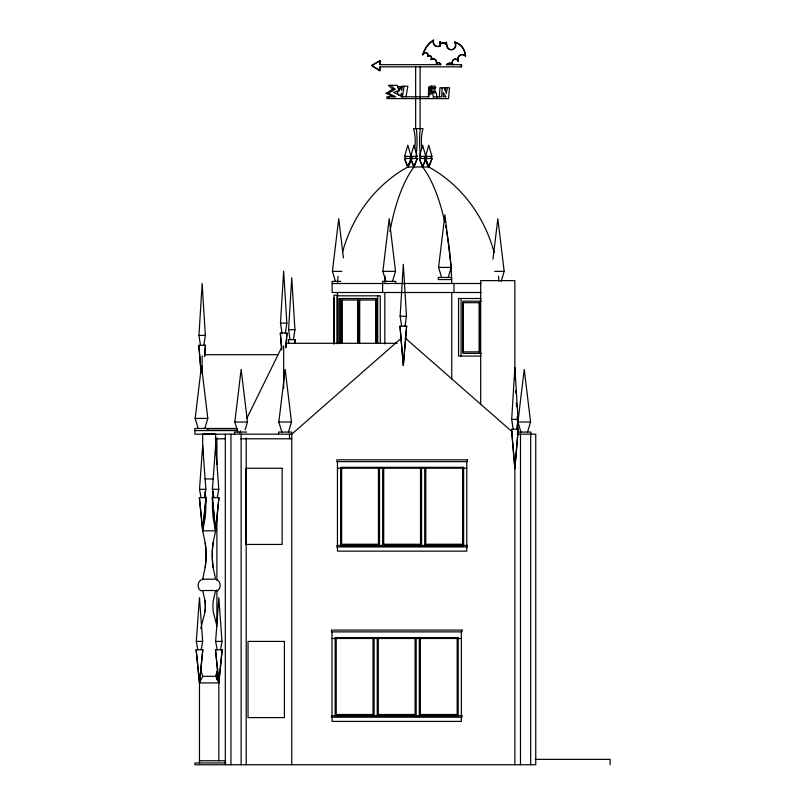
<?xml version="1.0" encoding="UTF-8"?>
<svg xmlns="http://www.w3.org/2000/svg" width="805" height="805" viewBox="0 0 805 805"><rect width="100%" height="100%" fill="white"/><g stroke="black" fill="none" stroke-linecap="round" stroke-linejoin="round"><path stroke-width="1.21" d="M428.381 96.801L428.642 87.332L431.289 86.075L435.002 86.075L435.736 87.876L429.93 88.278L429.598 90.361L434.962 89.687L435.163 91.529L429.598 92.283L429.598 95.071L432.547 92.776L436.27 92.776L437.115 98.602M380.232 66.845L379.658 70.639L379.88 66.845L461.637 66.845L461.637 64.672L446.342 64.672A4.75 4.478 -90 0 1 452.853 64.672A3.3 3.109 -90 0 1 453.406 59.651A3.3 3.109 -90 0 1 457.965 61.089L458.317 61.089A4.709 4.438 -90 0 1 465.602 55.958A14.943 14.088 90 0 0 454.946 42.152L454.594 42.152A4.709 4.438 -90 0 1 452.984 49.276A4.709 4.438 -90 0 1 446.755 46.127L446.272 42.293L447.107 46.127A4.709 4.438 -90 0 0 453.336 49.276A4.709 4.438 -90 0 0 454.946 42.152M200.485 345.335L198.966 335.413L202.146 283.501L205.335 335.413L203.816 345.335M282.002 333.039L280.472 323.127L283.662 271.204L286.842 323.127L285.322 333.039M290.092 339.64L288.572 329.718L291.752 277.795L294.942 329.718L293.423 339.64M401.655 326.146L400.125 316.224L403.315 264.302L406.495 316.224L404.975 326.146M439.379 96.801L439.933 87.805L444.833 87.805L446.252 93.45L447.429 87.785M442.187 87.805L441.643 96.801L433.402 96.801L432.547 92.776M513.208 429.307L511.688 419.385L514.868 367.462L518.058 419.385L516.528 429.307M201.029 497.651L199.509 489.299L202.689 445.537L205.879 489.299L204.349 497.651M197.809 649.756L196.289 641.404L199.479 597.642L202.659 641.404L201.139 649.756M213.949 497.651L212.419 489.299L215.609 445.537L218.789 489.299L217.269 497.651M217.159 649.756L215.639 641.404L218.819 597.642L222.009 641.404L220.479 649.756M204.54 356.404L205.476 345.335L198.825 345.335L200.928 371.014M285.735 347.8L286.983 333.039L280.331 333.039L281.67 350.024M294.771 343.333L295.083 339.64L288.432 339.64L288.432 341.712M406.636 326.146L403.315 365.5L399.984 326.146L406.636 326.146L403.315 365.5L399.984 326.146M518.199 429.307L514.868 468.661L511.547 429.307L518.199 429.307L514.868 468.661L511.547 429.307M204.701 356.102L205.476 345.335M285.876 347.539L286.983 333.039M205.064 491.654A77.693 54.931 90 0 1 205.064 518.118L202.689 530.817L206.02 497.651L199.368 497.651L202.689 530.817L205.174 542.61A65.114 46.036 90 0 1 205.174 567.414L202.689 579.198L215.609 579.198L213.124 567.414A65.114 46.036 -90 0 1 213.124 542.61L215.609 530.817L218.93 497.651L212.279 497.651L215.609 530.817L202.689 530.817L199.368 497.651M218.819 760.735L218.819 682.922L215.499 649.756L222.15 649.756L218.819 682.922L199.479 682.922L202.8 649.756L196.148 649.756L199.479 682.922L199.479 762.949M213.234 491.654A77.693 54.931 -90 0 0 213.234 518.118L215.609 530.817L218.93 497.651M217.813 668.885L215.609 676.311L218.819 682.922L222.15 649.756M202.689 530.817L206.02 497.651M200.485 668.885L202.689 676.311L199.479 682.922L202.8 649.756M198.191 428.471L195.172 418.419L201.492 365.792L207.811 418.419L204.792 428.471M237.857 432.074L234.839 422.021L241.148 369.394L247.467 422.021L245.123 429.84M281.861 432.074L278.842 422.021L285.161 369.394L291.48 422.021L288.462 432.074M335.433 281.398L332.415 271.345L338.734 218.719L343.433 257.882M385.897 281.398L382.878 271.345L389.197 218.719L395.517 271.345L392.498 281.398M441.603 277.463L438.584 267.411L444.903 214.784L451.223 267.411L448.204 277.463M492.992 259.109L497.842 218.719L504.161 271.345L501.143 281.398M520.946 432.074L517.927 422.021L524.246 369.394L530.565 422.021L527.547 432.074M201.642 579.932L200.576 580.133C197.306 582.438 197.306 588.385 200.576 590.689L202.689 590.528L205.044 600.842A35.873 25.368 90 0 1 205.044 611.87L200.767 628.534M402.349 96.801L404.13 86.195M406.062 96.801L407.843 86.195L402.349 86.195L401.685 90.301L400.417 86.588L399.24 90.895L397.6 86.548L402.903 86.588M444.702 90.049L445.175 87.785L449.572 87.785L448.506 98.602L386.853 98.602L386.853 96.801L395.738 96.801L388.382 93.3L386.118 93.3L392.76 89.194L395.024 89.194L390.667 85.34M406.143 158.505L404.623 156.361L407.803 145.172L410.993 156.361L409.473 158.505M420.965 158.505L419.445 156.361L422.625 145.172L425.815 156.361L424.295 158.505M400.689 95.896L401.484 93.149L401.484 96.801M216.656 579.932L217.722 580.133C220.993 582.438 220.993 588.385 217.722 590.689L215.609 590.528L213.255 600.842A35.873 25.368 -90 0 0 213.255 611.87L216.968 626.36M494.119 252.458A139.798 129.152 -90 0 0 428.773 166.987L407.803 166.987L411.134 158.505L407.803 166.987A139.798 129.152 90 0 0 342.457 252.458M412.2 158.152A45.301 41.86 90 0 1 407.803 166.987L404.482 158.505L417.272 158.505L413.951 166.987A139.798 53.502 90 0 0 389.922 231.558M424.376 158.152A45.301 41.86 90 0 0 428.773 166.987L432.094 158.505L419.304 158.505L422.625 166.987A139.798 53.502 90 0 1 444.742 222.009M428.773 166.987L425.443 158.505L428.773 166.987L432.094 158.505M239.608 433.05L240.705 430.806M246.763 418.469L282.012 346.673M446.272 42.293L445.185 44.225A2.435 2.294 -90 0 0 441.643 43.42L439.973 41.629L441.995 43.42A2.435 2.294 -90 0 1 442.277 43.198M445.537 44.225L446.624 42.293M415.611 158.505L417.131 156.361L413.951 145.172L410.761 156.361L412.281 158.505M430.434 158.505L431.953 156.361L428.773 145.172L425.583 156.361L427.103 158.505M202.689 579.198L203.323 579.228M401.423 338.06L291.752 434.167L194.891 434.167L194.891 428.471L237.223 428.471M388.382 93.3L395.024 89.194M379.658 70.639L371.648 65.537L379.88 60.667L380.232 64.672M371.648 65.537L380.232 60.667M429.598 92.283L435.163 91.529M429.93 88.278L435.736 87.876M431.208 56.441A2.194 2.063 -90 0 0 428.29 56.3A2.858 2.697 -90 0 0 426.449 52.758A2.858 2.697 -90 0 0 423.108 54.71L422.756 54.71A24.995 23.556 90 0 1 433.201 40.25L433.553 40.25A4.84 4.568 -90 0 0 440.325 45.845L440.325 41.629M433.201 40.25A4.84 4.568 -90 0 0 439.973 45.845L440.325 45.845M457.965 61.089A4.709 4.438 -90 0 1 465.25 55.958L465.602 55.958M422.756 54.71A2.858 2.697 -90 0 1 426.097 52.758A2.858 2.697 -90 0 1 427.938 56.3L428.29 56.3M427.938 56.3A2.194 2.063 -90 0 1 430.856 56.441A2.194 2.063 -90 0 1 430.715 59.54L431.067 59.54A3.763 3.552 -90 0 1 436.682 61.683M430.715 59.54A3.763 3.552 -90 0 1 436.37 63.172L436.723 63.172A2.767 2.606 -90 0 1 440.758 64.229M440.899 64.672L379.88 64.672L379.88 60.667M428.642 87.332L431.118 87.332M401.836 96.801L429.206 96.801M404.623 156.361L417.131 156.361M419.445 156.361L431.953 156.361M438.584 267.411L451.223 267.411M332.415 271.345L341.894 271.345M382.878 271.345L395.517 271.345M494.683 271.345L504.161 271.345M340.928 281.398L332.133 281.398L332.133 292.497L481.058 292.497M332.133 283.501L481.058 283.501M337.526 295.254L333.924 295.254L333.924 343.916M480.847 298.494L458.558 298.494L458.558 356.072L480.847 356.072M357.4 300.024L341.26 300.024L341.26 343.051M481.46 301.191L462.976 301.191L463.016 353.375L481.46 353.375M480.193 302.69L462.805 302.69L462.805 351.866L480.193 351.866M400.125 316.224L406.495 316.224M280.472 323.127L286.842 323.127M288.572 329.718L294.942 329.718M198.966 335.413L205.335 335.413M286.157 343.302L397.076 343.302M204.661 354.703L277.584 354.703M195.172 418.419L207.811 418.419M511.688 419.385L518.058 419.385M234.839 422.021L247.467 422.021M278.842 422.021L291.48 422.021M517.927 422.021L530.565 422.021M207.157 428.773L237.646 428.773M194.891 430.574L237.646 430.574M246.652 432.074L234.557 432.074L234.557 434.167M517.645 432.074L530.847 432.074L530.847 434.167M517.122 434.167L535.738 434.167L535.738 764.75L194.891 764.75L194.891 762.949L225.943 762.949M215.277 438.795L225.249 438.795M240.796 438.795L291.752 438.795M337.446 468.228L466.769 468.228M204.842 478.955L213.456 478.955M199.509 489.299L205.879 489.299M212.419 489.299L218.789 489.299M202.689 590.528L215.609 590.528M332.032 638.486L461.356 638.486M196.289 641.404L202.659 641.404M215.639 641.404L222.009 641.404M202.689 676.311L215.609 676.311M535.285 759.357L610.11 759.357L610.11 764.75M199.479 760.735L225.662 760.735M402.913 96.801L393.534 92.364L399.693 90.512L397.157 85.34L388.402 85.34L392.76 89.194M386.118 93.3L393.474 96.801M372.001 65.537L380.01 70.639M405.207 338.06L512.03 431.681M431.289 86.075L432.013 87.876M419.304 158.505L422.625 166.987L425.956 158.505L422.625 166.987A45.301 17.338 -90 0 1 421.941 164.16M404.482 158.505L407.803 166.987M397.066 91.096L398.807 95.664M431.239 89.687L431.44 91.529M212.279 497.651L215.609 530.817M215.499 649.756L218.819 682.922M196.148 649.756L199.479 682.922M288.432 339.64L288.743 343.333M280.331 333.039L281.69 349.028M198.825 345.335L201.008 371.165M515.633 390.626L515.784 393.092M516.387 402.983L516.609 406.696M517.223 416.577L517.977 428.944M530.676 434.167L530.676 764.75M520.493 434.167L520.493 764.75M514.868 379.246L514.868 280.633L480.686 280.633L480.686 404.211M514.868 459.313L514.868 764.75M480.193 301.191L480.193 353.375M479.126 302.69L479.126 351.866M466.769 461.627L466.769 545.448M466.769 546.947L466.769 551.143L337.446 551.143L337.446 546.947M462.573 468.228L462.573 544.24L425.765 544.24L425.765 468.228M461.356 631.885L461.356 715.705M461.356 717.205L461.356 721.401L332.032 721.401L332.032 717.205M461.285 64.672L461.285 66.845M461.104 298.494L461.104 356.072M457.16 638.486L457.16 714.498L420.351 714.498L420.351 638.486M453.97 283.501L453.97 292.497M451.746 292.497L451.746 379.004M439.973 41.629L439.973 45.845M433.402 96.801L433.402 98.602M424.718 468.228L424.718 545.448M421.568 468.228L421.568 545.448M420.512 468.228L420.512 544.24L383.703 544.24L383.703 468.228M420.109 66.845L420.109 128.589M419.304 638.486L419.304 715.705M417.272 158.505L413.951 166.987L410.62 158.505L413.951 166.987A45.301 17.338 -90 0 0 414.635 164.16M416.155 638.486L416.155 715.705M415.652 66.845L415.652 128.589M415.098 638.486L415.098 714.498L378.29 714.498L378.29 638.486M395.798 283.501L395.798 281.398L382.606 281.398L382.606 292.497M389.107 96.801L389.107 98.602M384.83 292.497L384.83 343.896M382.657 468.228L382.657 545.448M380.272 343.383L380.272 295.817L337.013 295.817L337.013 343.383M379.507 468.228L379.507 545.448M378.461 468.228L378.461 544.24L341.642 544.24L341.642 468.228M377.726 295.817L377.726 343.383M377.243 638.486L377.243 715.705M377.092 343.242L377.092 298.524L338.925 298.524L338.925 343.242M376.036 343.051L376.036 300.024L358.648 300.024L358.648 343.051M375.824 298.524L375.824 343.242M374.094 638.486L374.094 715.705M373.047 638.486L373.047 714.498L336.228 714.498L336.228 638.486M359.704 300.024L359.704 343.051M357.581 298.524L357.581 343.242M342.316 300.024L342.316 343.051M340.193 298.524L340.193 343.242M337.526 292.497L337.526 343.896M337.446 461.627L337.446 545.448M334.226 297.951L334.226 343.916M332.032 631.885L332.032 715.705M295.083 339.64L295.083 341.712M291.752 764.75L291.752 432.074L278.56 432.074L278.56 434.167M289.508 434.167L289.508 438.795M283.662 345.798L283.662 388.111M246.199 437.94L246.199 764.75M241.128 434.167L241.128 764.75M230.944 434.167L230.944 764.75M225.32 434.167L225.32 764.75M216.907 437.94L216.907 464.334M216.907 518.39L216.907 579.972M216.907 590.035L216.907 623.966M216.907 671.732L216.907 679.279M215.609 454L215.609 434.046L202.689 434.046L202.689 454M208.093 428.471L208.093 430.574M202.146 355.951L202.146 373.46M421.88 148.492A45.301 41.86 90 0 1 422.997 128.589L413.579 128.589A45.301 41.86 90 0 1 414.696 148.492M445.497 225.541A139.798 53.502 90 0 1 445.97 227.926M446.433 230.341A139.798 53.502 90 0 1 451.746 283.501M416.336 128.589A45.301 17.338 -90 0 1 416.205 155.003M416.064 156.069A45.301 17.338 -90 0 1 415.762 158.152M498.486 276.236A139.798 129.152 -90 0 1 498.899 281.076M420.804 158.152A45.301 17.338 -90 0 1 420.24 128.589M384.86 282.283A139.798 53.502 90 0 1 385.072 276.236M337.597 282.283A139.798 129.152 90 0 1 338.09 276.236M446.695 64.672A4.75 4.478 90 0 1 453.205 64.672A3.3 3.109 -90 0 1 453.758 59.651A3.3 3.109 -90 0 1 458.317 61.089M442.589 43.037A2.435 2.294 -90 0 1 445.366 43.913M423.108 54.71A24.995 23.556 -90 0 1 423.551 53.231M424.094 51.782A24.995 23.556 -90 0 1 426.187 47.696M427.042 46.438A24.995 23.556 -90 0 1 433.553 40.25M431.51 56.914A2.194 2.063 -90 0 1 431.067 59.54M436.773 62.428A3.763 3.552 -90 0 1 436.723 63.172M436.37 63.172A2.767 2.606 -90 0 1 440.546 64.672M454.594 42.152A14.943 14.088 90 0 1 465.25 55.958M213.124 567.414A65.114 46.036 90 0 1 213.124 542.61M205.174 542.61A65.114 46.036 -90 0 1 205.174 567.414M205.044 600.842A35.873 25.368 -90 0 1 205.044 611.87M445.91 96.801L443.314 96.801L443.314 92.484L445.91 96.801M451.504 277.463L438.302 277.463L438.302 279.566L451.504 279.566L451.504 277.463M467.373 459.826L336.852 459.826L336.852 461.627L467.373 461.627L467.373 459.826M463.62 467.323L340.596 467.323L340.596 545.891L463.62 545.891L463.62 467.323M282.132 468.269L245.777 468.269L245.777 544.442L282.132 544.442L282.132 468.269M467.373 545.448L336.852 545.448L336.852 546.947L467.373 546.947L467.373 545.448M461.959 630.084L331.439 630.084L331.439 631.885L461.959 631.885L461.959 630.084M458.206 637.58L335.182 637.58L335.182 716.148L458.206 716.148L458.206 637.58M284.386 641.424L248.031 641.424L248.031 717.597L284.386 717.597L284.386 641.424M461.959 715.705L331.439 715.705L331.439 717.205L461.959 717.205L461.959 715.705"/></g></svg>
